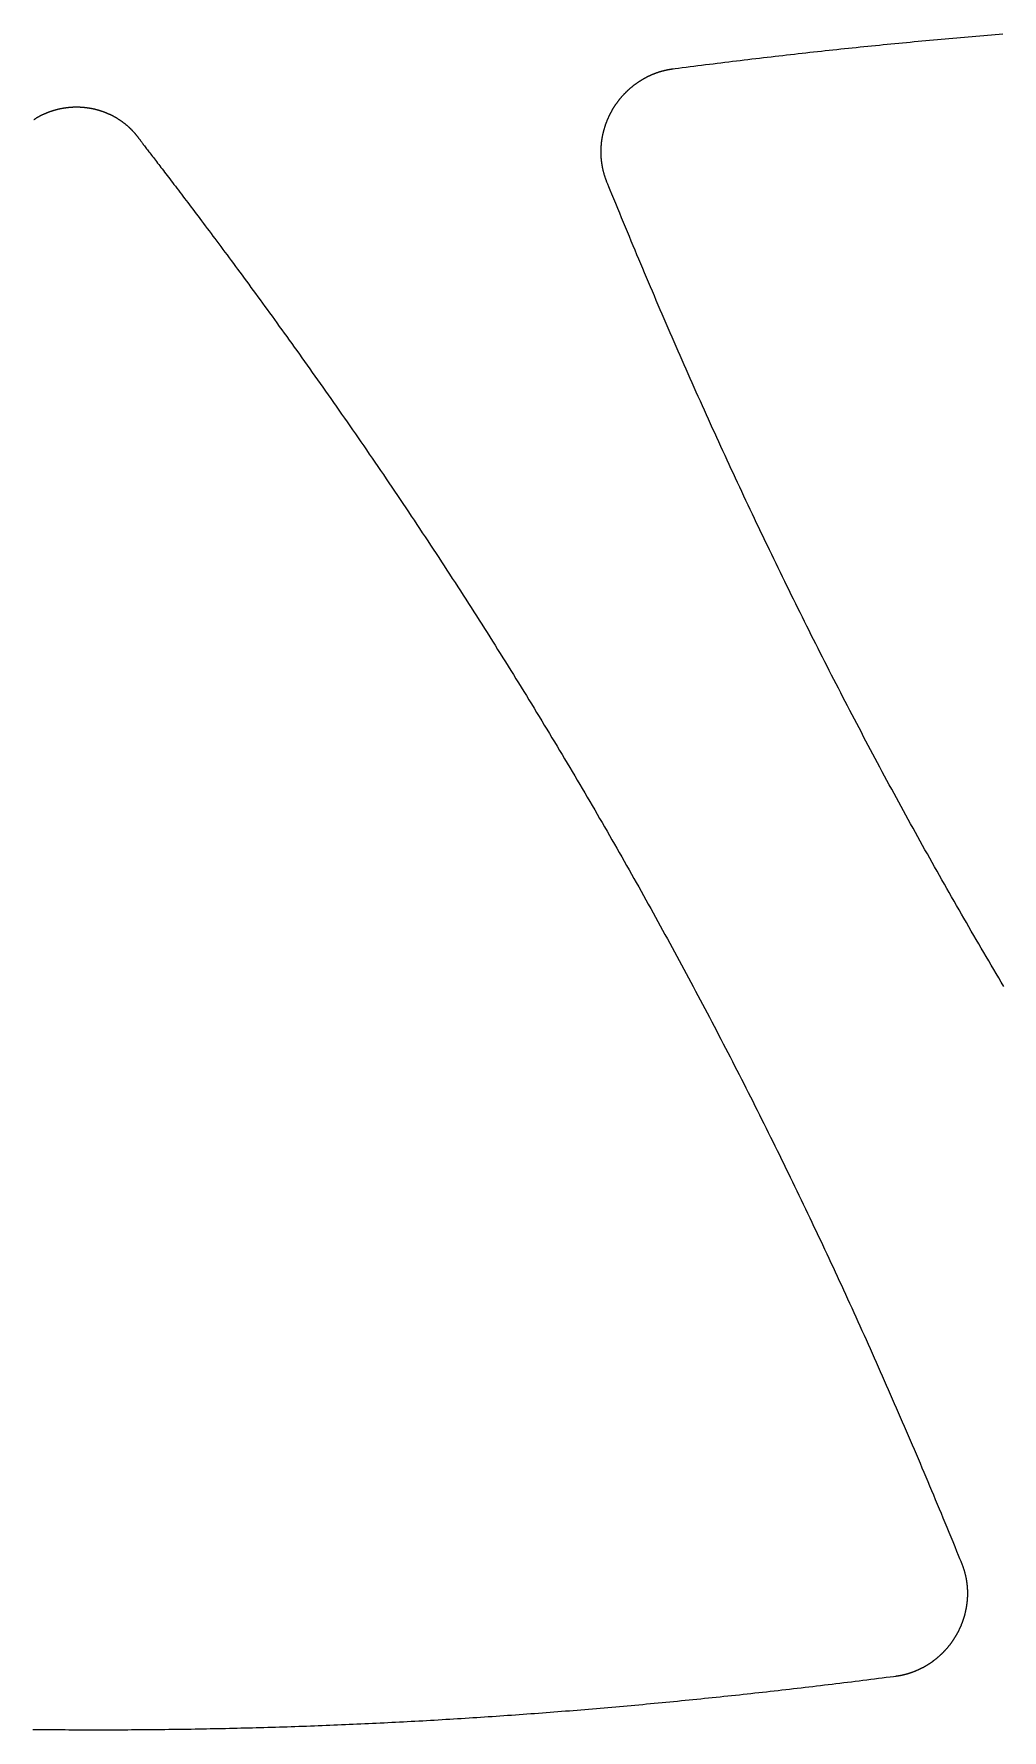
# Model space of a CAD drawing. Extents: x -3 to 136, y 0 to 121.
# Drawn here: x 66.17 to 77.57, y 36.2 to 56.16 of the extents above; entities that cross this region are included whole.
import ezdxf

# ---------------------------------------------------------------- set-up
doc = ezdxf.new("R2010")
doc.units = 0
doc.layers.get('0').update_dxf_attribs({"linetype": 'CONTINUOUS'})

msp = doc.modelspace()

# ---------------------------------------------------------------- linework, layer by layer
for points in [[(73.6936, 55.7466, 0), (73.7182, 55.7498, 0), (73.7574, 55.7549, 0), (73.8033, 55.7608, 0), (73.8487, 55.7667, 0), (73.894, 55.7725, 0), (73.9396, 55.7783, 0), (73.9852, 55.7841, 0), (74.0307, 55.7899, 0), (74.0762, 55.7956, 0), (74.1216, 55.8013, 0), (74.167, 55.8069, 0), (74.2124, 55.8126, 0), (74.2577, 55.8182, 0), (74.3031, 55.8238, 0), (74.3486, 55.8294, 0), (74.394, 55.8349, 0), (74.4395, 55.8405, 0), (74.485, 55.846, 0), (74.5305, 55.8515, 0), (74.576, 55.8569, 0), (74.6214, 55.8623, 0), (74.6669, 55.8677, 0), (74.7123, 55.8731, 0), (74.7578, 55.8785, 0), (74.8032, 55.8838, 0), (74.8487, 55.8891, 0), (74.8941, 55.8943, 0), (74.9396, 55.8996, 0), (74.985, 55.9048, 0), (75.0305, 55.91, 0), (75.0759, 55.9152, 0), (75.1214, 55.9203, 0), (75.1668, 55.9254, 0), (75.2123, 55.9305, 0), (75.2577, 55.9356, 0), (75.3032, 55.9406, 0), (75.3486, 55.9456, 0), (75.3941, 55.9506, 0), (75.4396, 55.9555, 0), (75.485, 55.9605, 0), (75.5305, 55.9654, 0), (75.576, 55.9702, 0), (75.6215, 55.9751, 0), (75.6669, 55.9799, 0), (75.7124, 55.9847, 0), (75.7579, 55.9895, 0), (75.8035, 55.9942, 0), (75.849, 55.9989, 0), (75.8945, 56.0036, 0), (75.94, 56.0083, 0), (75.9856, 56.0129, 0), (76.0311, 56.0175, 0), (76.0767, 56.0221, 0), (76.1222, 56.0266, 0), (76.1677, 56.0312, 0), (76.2132, 56.0357, 0), (76.2587, 56.0401, 0), (76.3042, 56.0446, 0), (76.3497, 56.049, 0), (76.3952, 56.0533, 0), (76.4407, 56.0577, 0), (76.4862, 56.062, 0), (76.5316, 56.0663, 0), (76.5771, 56.0706, 0), (76.6226, 56.0748, 0), (76.668, 56.079, 0), (76.7135, 56.0832, 0), (76.759, 56.0874, 0), (76.8044, 56.0915, 0), (76.8499, 56.0956, 0), (76.8953, 56.0997, 0), (76.9407, 56.1037, 0), (76.9862, 56.1077, 0), (77.0316, 56.1117, 0), (77.077, 56.1156, 0), (77.1225, 56.1196, 0), (77.1679, 56.1235, 0), (77.2133, 56.1273, 0), (77.2587, 56.1312, 0), (77.3041, 56.135, 0), (77.3495, 56.1388, 0), (77.395, 56.1425, 0), (77.4404, 56.1462, 0), (77.4858, 56.1499, 0), (77.5312, 56.1536, 0), (77.5766, 56.1572, 0)], [(72.9163, 54.4137, 0), (72.9145, 54.418, 0), (72.9128, 54.4223, 0), (72.9111, 54.4266, 0), (72.9094, 54.4309, 0), (72.9077, 54.4352, 0), (72.9061, 54.4396, 0), (72.9045, 54.4439, 0), (72.9029, 54.4483, 0), (72.9013, 54.4526, 0), (72.8998, 54.457, 0), (72.8982, 54.4614, 0), (72.8967, 54.4658, 0), (72.8952, 54.4701, 0), (72.8938, 54.4745, 0), (72.8924, 54.4789, 0), (72.8909, 54.4833, 0), (72.8895, 54.4878, 0), (72.8882, 54.4922, 0), (72.8868, 54.4966, 0), (72.8855, 54.501, 0), (72.8842, 54.5055, 0), (72.8829, 54.5099, 0), (72.8817, 54.5144, 0), (72.8804, 54.5188, 0), (72.8792, 54.5233, 0), (72.878, 54.5278, 0), (72.8769, 54.5323, 0), (72.8757, 54.5367, 0), (72.8746, 54.5412, 0), (72.8735, 54.5457, 0), (72.8724, 54.5502, 0), (72.8714, 54.5547, 0), (72.8703, 54.5592, 0), (72.8693, 54.5638, 0), (72.8683, 54.5683, 0), (72.8674, 54.5728, 0), (72.8664, 54.5773, 0), (72.8655, 54.5819, 0), (72.8646, 54.5864, 0), (72.8637, 54.591, 0), (72.8629, 54.5955, 0), (72.862, 54.6001, 0), (72.8612, 54.6046, 0), (72.8604, 54.6092, 0), (72.8597, 54.6137, 0), (72.8589, 54.6183, 0), (72.8582, 54.6229, 0), (72.8575, 54.6275, 0), (72.8568, 54.6321, 0), (72.8562, 54.6366, 0), (72.8556, 54.6412, 0), (72.855, 54.6458, 0), (72.8544, 54.6504, 0), (72.8538, 54.655, 0), (72.8533, 54.6596, 0), (72.8527, 54.6642, 0), (72.8523, 54.6688, 0), (72.8518, 54.6734, 0), (72.8513, 54.6781, 0), (72.8509, 54.6827, 0), (72.8505, 54.6873, 0), (72.8501, 54.6919, 0), (72.8498, 54.6965, 0), (72.8494, 54.7012, 0), (72.8491, 54.7058, 0), (72.8488, 54.7104, 0), (72.8485, 54.7151, 0), (72.8483, 54.7197, 0), (72.8481, 54.7243, 0), (72.8479, 54.729, 0), (72.8477, 54.7336, 0), (72.8475, 54.7383, 0), (72.8474, 54.7429, 0), (72.8473, 54.7475, 0), (72.8472, 54.7522, 0), (72.8471, 54.7568, 0), (72.8471, 54.7614, 0), (72.847, 54.7661, 0), (72.847, 54.7707, 0), (72.847, 54.7754, 0), (72.8471, 54.78, 0), (72.8472, 54.7846, 0), (72.8472, 54.7893, 0), (72.8473, 54.7939, 0), (72.8475, 54.7985, 0), (72.8476, 54.8032, 0), (72.8478, 54.8078, 0), (72.848, 54.8124, 0), (72.8482, 54.8171, 0), (72.8485, 54.8217, 0), (72.8487, 54.8263, 0), (72.849, 54.8309, 0), (72.8493, 54.8355, 0), (72.8497, 54.8402, 0), (72.85, 54.8448, 0), (72.8504, 54.8494, 0), (72.8508, 54.854, 0), (72.8512, 54.8586, 0), (72.8516, 54.8632, 0), (72.8521, 54.8679, 0), (72.8526, 54.8725, 0), (72.8531, 54.8771, 0), (72.8536, 54.8817, 0), (72.8541, 54.8863, 0), (72.8547, 54.8909, 0), (72.8553, 54.8955, 0), (72.8559, 54.9001, 0), (72.8566, 54.9046, 0), (72.8572, 54.9092, 0), (72.8579, 54.9138, 0), (72.8586, 54.9184, 0), (72.8593, 54.923, 0), (72.8601, 54.9275, 0), (72.8608, 54.9321, 0), (72.8616, 54.9367, 0), (72.8624, 54.9412, 0), (72.8632, 54.9458, 0), (72.8641, 54.9504, 0), (72.865, 54.9549, 0), (72.8659, 54.9595, 0), (72.8668, 54.964, 0), (72.8677, 54.9685, 0), (72.8687, 54.9731, 0), (72.8697, 54.9776, 0), (72.8707, 54.9821, 0), (72.8717, 54.9867, 0), (72.8727, 54.9912, 0), (72.8738, 54.9957, 0), (72.8749, 55.0002, 0), (72.876, 55.0047, 0), (72.8771, 55.0092, 0), (72.8783, 55.0137, 0), (72.8794, 55.0182, 0), (72.8806, 55.0227, 0), (72.8818, 55.0272, 0), (72.8831, 55.0317, 0), (72.8843, 55.0361, 0), (72.8856, 55.0406, 0), (72.8869, 55.0451, 0), (72.8882, 55.0495, 0), (72.8895, 55.054, 0), (72.8909, 55.0584, 0), (72.8923, 55.0628, 0), (72.8937, 55.0673, 0), (72.8951, 55.0717, 0), (72.8965, 55.0761, 0), (72.898, 55.0805, 0), (72.8995, 55.0849, 0), (72.901, 55.0893, 0), (72.9025, 55.0937, 0), (72.9041, 55.098, 0), (72.9056, 55.1024, 0), (72.9072, 55.1068, 0), (72.9088, 55.1111, 0), (72.9104, 55.1155, 0), (72.9121, 55.1198, 0), (72.9137, 55.1241, 0), (72.9154, 55.1284, 0), (72.9171, 55.1327, 0), (72.9188, 55.137, 0), (72.9206, 55.1413, 0), (72.9223, 55.1456, 0), (72.9241, 55.1499, 0), (72.9259, 55.1542, 0), (72.9277, 55.1584, 0), (72.9296, 55.1627, 0), (72.9314, 55.1669, 0), (72.9333, 55.1711, 0), (72.9352, 55.1754, 0), (72.9371, 55.1796, 0), (72.9391, 55.1838, 0), (72.941, 55.188, 0), (72.943, 55.1922, 0), (72.945, 55.1964, 0), (72.947, 55.2005, 0), (72.9491, 55.2047, 0), (72.9511, 55.2088, 0), (72.9532, 55.213, 0), (72.9553, 55.2171, 0), (72.9574, 55.2212, 0), (72.9595, 55.2253, 0), (72.9617, 55.2294, 0), (72.9638, 55.2335, 0), (72.966, 55.2376, 0), (72.9682, 55.2417, 0), (72.9705, 55.2457, 0), (72.9727, 55.2498, 0), (72.975, 55.2538, 0), (72.9772, 55.2579, 0), (72.9795, 55.2619, 0), (72.9819, 55.2659, 0), (72.9842, 55.2699, 0), (72.9865, 55.2739, 0), (72.9889, 55.2779, 0), (72.9913, 55.2818, 0), (72.9937, 55.2858, 0), (72.9961, 55.2897, 0), (72.9986, 55.2937, 0), (73.0011, 55.2976, 0), (73.0035, 55.3015, 0), (73.006, 55.3054, 0), (73.0086, 55.3093, 0), (73.0111, 55.3132, 0), (73.0137, 55.317, 0), (73.0162, 55.3209, 0), (73.0188, 55.3247, 0), (73.0214, 55.3286, 0), (73.0241, 55.3324, 0), (73.0267, 55.3362, 0), (73.0294, 55.34, 0), (73.0321, 55.3438, 0), (73.0348, 55.3475, 0), (73.0375, 55.3513, 0), (73.0402, 55.355, 0), (73.043, 55.3588, 0), (73.0457, 55.3625, 0), (73.0485, 55.3662, 0), (73.0513, 55.3699, 0), (73.0542, 55.3736, 0), (73.057, 55.3773, 0), (73.0599, 55.3809, 0), (73.0627, 55.3846, 0), (73.0656, 55.3882, 0), (73.0685, 55.3918, 0), (73.0715, 55.3954, 0), (73.0744, 55.399, 0), (73.0774, 55.4026, 0), (73.0803, 55.4062, 0), (73.0833, 55.4097, 0), (73.0863, 55.4133, 0), (73.0894, 55.4168, 0), (73.0924, 55.4203, 0), (73.0955, 55.4238, 0), (73.0985, 55.4273, 0), (73.1016, 55.4307, 0), (73.1047, 55.4342, 0), (73.1078, 55.4376, 0), (73.111, 55.441, 0), (73.1141, 55.4444, 0), (73.1173, 55.4478, 0), (73.1205, 55.4512, 0), (73.1237, 55.4545, 0), (73.1269, 55.4579, 0), (73.1301, 55.4612, 0), (73.1333, 55.4645, 0), (73.1366, 55.4678, 0), (73.1399, 55.4711, 0), (73.1431, 55.4744, 0), (73.1464, 55.4776, 0), (73.1498, 55.4809, 0), (73.1531, 55.4841, 0), (73.1564, 55.4873, 0), (73.1598, 55.4905, 0), (73.1632, 55.4936, 0), (73.1665, 55.4968, 0), (73.17, 55.4999, 0), (73.1734, 55.5031, 0), (73.1768, 55.5062, 0), (73.1802, 55.5093, 0), (73.1837, 55.5123, 0), (73.1872, 55.5154, 0), (73.1907, 55.5184, 0), (73.1942, 55.5215, 0), (73.1977, 55.5245, 0), (73.2012, 55.5275, 0), (73.2048, 55.5304, 0), (73.2083, 55.5334, 0), (73.2119, 55.5363, 0), (73.2155, 55.5393, 0), (73.2191, 55.5422, 0), (73.2227, 55.5451, 0), (73.2263, 55.5479, 0), (73.23, 55.5508, 0), (73.2336, 55.5536, 0), (73.2373, 55.5565, 0), (73.241, 55.5593, 0), (73.2447, 55.5621, 0), (73.2484, 55.5648, 0), (73.2521, 55.5676, 0), (73.2558, 55.5703, 0), (73.2596, 55.573, 0), (73.2633, 55.5757, 0), (73.2671, 55.5784, 0), (73.2709, 55.5811, 0), (73.2747, 55.5838, 0), (73.2785, 55.5864, 0), (73.2823, 55.589, 0), (73.2862, 55.5916, 0), (73.29, 55.5942, 0), (73.2939, 55.5967, 0), (73.2977, 55.5993, 0), (73.3016, 55.6018, 0), (73.3055, 55.6043, 0), (73.3094, 55.6068, 0), (73.3134, 55.6093, 0), (73.3173, 55.6117, 0), (73.3212, 55.6142, 0), (73.3252, 55.6166, 0), (73.3292, 55.619, 0), (73.3332, 55.6213, 0), (73.3372, 55.6237, 0), (73.3412, 55.626, 0), (73.3452, 55.6284, 0), (73.3492, 55.6307, 0), (73.3533, 55.6329, 0), (73.3573, 55.6352, 0), (73.3614, 55.6375, 0), (73.3654, 55.6397, 0), (73.3695, 55.6419, 0), (73.3736, 55.6441, 0), (73.3777, 55.6462, 0), (73.3818, 55.6484, 0), (73.386, 55.6505, 0), (73.3901, 55.6526, 0), (73.3942, 55.6547, 0), (73.3984, 55.6568, 0), (73.4025, 55.6588, 0), (73.4067, 55.6608, 0), (73.4109, 55.6628, 0), (73.4151, 55.6648, 0), (73.4193, 55.6668, 0), (73.4235, 55.6687, 0), (73.4277, 55.6706, 0), (73.4319, 55.6725, 0), (73.4361, 55.6744, 0), (73.4404, 55.6763, 0), (73.4446, 55.6781, 0), (73.4489, 55.6799, 0), (73.4532, 55.6817, 0), (73.4574, 55.6835, 0), (73.4617, 55.6853, 0), (73.466, 55.687, 0), (73.4703, 55.6887, 0), (73.4746, 55.6904, 0), (73.4789, 55.6921, 0), (73.4832, 55.6937, 0), (73.4876, 55.6954, 0), (73.4919, 55.697, 0), (73.4962, 55.6986, 0), (73.5006, 55.7001, 0), (73.505, 55.7017, 0), (73.5093, 55.7032, 0), (73.5137, 55.7047, 0), (73.5181, 55.7062, 0), (73.5225, 55.7076, 0), (73.5269, 55.7091, 0), (73.5313, 55.7105, 0), (73.5357, 55.7119, 0), (73.5401, 55.7132, 0), (73.5445, 55.7146, 0), (73.5489, 55.7159, 0), (73.5534, 55.7172, 0), (73.5578, 55.7185, 0), (73.5623, 55.7198, 0), (73.5667, 55.721, 0), (73.5712, 55.7222, 0), (73.5756, 55.7234, 0), (73.5801, 55.7246, 0), (73.5846, 55.7258, 0), (73.5891, 55.7269, 0), (73.5936, 55.728, 0), (73.5981, 55.7291, 0), (73.6026, 55.7301, 0), (73.6071, 55.7312, 0), (73.6116, 55.7322, 0), (73.6161, 55.7332, 0), (73.6206, 55.7342, 0), (73.6251, 55.7351, 0), (73.6297, 55.736, 0), (73.6342, 55.737, 0), (73.6388, 55.7378, 0), (73.6433, 55.7387, 0), (73.6479, 55.7395, 0), (73.6524, 55.7403, 0), (73.657, 55.7411, 0), (73.6615, 55.7419, 0), (73.6661, 55.7427, 0), (73.6707, 55.7434, 0), (73.6753, 55.7441, 0), (73.6799, 55.7448, 0), (73.6844, 55.7454, 0), (73.689, 55.746, 0), (73.6936, 55.7466, 0)], [(66.1715, 55.1484, 0), (66.1753, 55.1509, 0), (66.179, 55.1533, 0), (66.1828, 55.1557, 0), (66.1865, 55.1581, 0), (66.1903, 55.1604, 0), (66.1941, 55.1628, 0), (66.1979, 55.1651, 0), (66.2017, 55.1674, 0), (66.2056, 55.1697, 0), (66.2094, 55.172, 0), (66.2132, 55.1742, 0), (66.2171, 55.1764, 0), (66.221, 55.1787, 0), (66.2248, 55.1808, 0), (66.2287, 55.183, 0), (66.2326, 55.1852, 0), (66.2365, 55.1873, 0), (66.2405, 55.1894, 0), (66.2444, 55.1915, 0), (66.2483, 55.1936, 0), (66.2523, 55.1956, 0), (66.2562, 55.1977, 0), (66.2602, 55.1997, 0), (66.2642, 55.2017, 0), (66.2682, 55.2037, 0), (66.2722, 55.2056, 0), (66.2762, 55.2076, 0), (66.2802, 55.2095, 0), (66.2842, 55.2114, 0), (66.2882, 55.2133, 0), (66.2923, 55.2151, 0), (66.2963, 55.217, 0), (66.3004, 55.2188, 0), (66.3045, 55.2206, 0), (66.3085, 55.2223, 0), (66.3126, 55.2241, 0), (66.3167, 55.2258, 0), (66.3208, 55.2276, 0), (66.3249, 55.2293, 0), (66.3291, 55.2309, 0), (66.3332, 55.2326, 0), (66.3373, 55.2342, 0), (66.3415, 55.2359, 0), (66.3456, 55.2375, 0), (66.3498, 55.239, 0), (66.354, 55.2406, 0), (66.3581, 55.2421, 0), (66.3623, 55.2436, 0), (66.3665, 55.2451, 0), (66.3707, 55.2466, 0), (66.3749, 55.2481, 0), (66.3791, 55.2495, 0), (66.3833, 55.2509, 0), (66.3876, 55.2523, 0), (66.3918, 55.2537, 0), (66.3961, 55.255, 0), (66.4003, 55.2564, 0), (66.4046, 55.2577, 0), (66.4088, 55.259, 0), (66.4131, 55.2603, 0), (66.4174, 55.2615, 0), (66.4216, 55.2627, 0), (66.4259, 55.2639, 0), (66.4302, 55.2651, 0), (66.4345, 55.2663, 0), (66.4388, 55.2674, 0), (66.4432, 55.2686, 0), (66.4475, 55.2697, 0), (66.4518, 55.2708, 0), (66.4561, 55.2718, 0), (66.4605, 55.2729, 0), (66.4648, 55.2739, 0), (66.4692, 55.2749, 0), (66.4735, 55.2759, 0), (66.4779, 55.2768, 0), (66.4822, 55.2778, 0), (66.4866, 55.2787, 0), (66.491, 55.2796, 0), (66.4954, 55.2805, 0), (66.4997, 55.2813, 0), (66.5041, 55.2822, 0), (66.5085, 55.283, 0), (66.5129, 55.2838, 0), (66.5173, 55.2845, 0), (66.5217, 55.2853, 0), (66.5261, 55.286, 0), (66.5305, 55.2867, 0), (66.5349, 55.2874, 0), (66.5393, 55.2881, 0), (66.5437, 55.2887, 0), (66.5481, 55.2893, 0), (66.5525, 55.2899, 0), (66.557, 55.2905, 0), (66.5614, 55.291, 0), (66.5658, 55.2916, 0), (66.5702, 55.2921, 0), (66.5746, 55.2926, 0), (66.5791, 55.293, 0), (66.5835, 55.2935, 0), (66.5879, 55.2939, 0), (66.5924, 55.2943, 0), (66.5968, 55.2947, 0), (66.6012, 55.2951, 0), (66.6057, 55.2954, 0), (66.6101, 55.2957, 0), (66.6145, 55.296, 0), (66.619, 55.2963, 0), (66.6234, 55.2966, 0), (66.6279, 55.2968, 0), (66.6323, 55.297, 0), (66.6368, 55.2972, 0), (66.6412, 55.2974, 0), (66.6457, 55.2975, 0), (66.6501, 55.2977, 0), (66.6545, 55.2978, 0), (66.659, 55.2979, 0), (66.6634, 55.2979, 0), (66.6679, 55.298, 0), (66.6723, 55.298, 0), (66.6768, 55.298, 0), (66.6812, 55.298, 0), (66.6857, 55.2979, 0), (66.6901, 55.2978, 0), (66.6946, 55.2978, 0), (66.699, 55.2977, 0), (66.7035, 55.2975, 0), (66.7079, 55.2974, 0), (66.7124, 55.2972, 0), (66.7168, 55.297, 0), (66.7213, 55.2968, 0), (66.7257, 55.2966, 0), (66.7302, 55.2963, 0), (66.7346, 55.296, 0), (66.739, 55.2957, 0), (66.7435, 55.2954, 0), (66.7479, 55.2951, 0), (66.7524, 55.2947, 0), (66.7568, 55.2943, 0), (66.7612, 55.2939, 0), (66.7657, 55.2935, 0), (66.7701, 55.293, 0), (66.7745, 55.2926, 0), (66.779, 55.2921, 0), (66.7834, 55.2916, 0), (66.7878, 55.291, 0), (66.7922, 55.2905, 0), (66.7967, 55.2899, 0), (66.8011, 55.2893, 0), (66.8055, 55.2887, 0), (66.8099, 55.288, 0), (66.8143, 55.2874, 0), (66.8187, 55.2867, 0), (66.8231, 55.286, 0), (66.8275, 55.2852, 0), (66.8319, 55.2845, 0), (66.8363, 55.2837, 0), (66.8407, 55.2829, 0), (66.8451, 55.2821, 0), (66.8495, 55.2813, 0), (66.8539, 55.2804, 0), (66.8583, 55.2795, 0), (66.8626, 55.2786, 0), (66.867, 55.2777, 0), (66.8713, 55.2768, 0), (66.8757, 55.2758, 0), (66.8801, 55.2748, 0), (66.8844, 55.2738, 0), (66.8887, 55.2728, 0), (66.8931, 55.2718, 0), (66.8974, 55.2707, 0), (66.9017, 55.2696, 0), (66.906, 55.2685, 0), (66.9103, 55.2674, 0), (66.9146, 55.2662, 0), (66.9189, 55.2651, 0), (66.9232, 55.2639, 0), (66.9275, 55.2627, 0), (66.9318, 55.2615, 0), (66.9361, 55.2602, 0), (66.9403, 55.2589, 0), (66.9446, 55.2576, 0), (66.9488, 55.2563, 0), (66.9531, 55.255, 0), (66.9573, 55.2536, 0), (66.9616, 55.2523, 0), (66.9658, 55.2509, 0), (66.97, 55.2495, 0), (66.9742, 55.248, 0), (66.9784, 55.2466, 0), (66.9826, 55.2451, 0), (66.9868, 55.2436, 0), (66.991, 55.2421, 0), (66.9952, 55.2405, 0), (66.9993, 55.239, 0), (67.0035, 55.2374, 0), (67.0076, 55.2358, 0), (67.0118, 55.2342, 0), (67.0159, 55.2326, 0), (67.02, 55.2309, 0), (67.0241, 55.2292, 0), (67.0283, 55.2275, 0), (67.0324, 55.2258, 0), (67.0365, 55.2241, 0), (67.0405, 55.2223, 0), (67.0446, 55.2205, 0), (67.0487, 55.2187, 0), (67.0527, 55.2169, 0), (67.0568, 55.2151, 0), (67.0608, 55.2132, 0), (67.0649, 55.2113, 0), (67.0689, 55.2094, 0), (67.0729, 55.2075, 0), (67.0769, 55.2056, 0), (67.0809, 55.2036, 0), (67.0849, 55.2016, 0), (67.0889, 55.1997, 0), (67.0928, 55.1976, 0), (67.0968, 55.1956, 0), (67.1007, 55.1935, 0), (67.1047, 55.1915, 0), (67.1086, 55.1894, 0), (67.1125, 55.1873, 0), (67.1164, 55.1851, 0), (67.1203, 55.183, 0), (67.1242, 55.1808, 0), (67.1281, 55.1786, 0), (67.132, 55.1764, 0), (67.1358, 55.1742, 0), (67.1397, 55.1719, 0), (67.1435, 55.1696, 0), (67.1473, 55.1674, 0), (67.1512, 55.165, 0), (67.155, 55.1627, 0), (67.1588, 55.1604, 0), (67.1625, 55.158, 0), (67.1663, 55.1556, 0), (67.1701, 55.1532, 0), (67.1738, 55.1508, 0), (67.1775, 55.1483, 0), (67.1813, 55.1459, 0), (67.185, 55.1434, 0), (67.1887, 55.1409, 0), (67.1923, 55.1384, 0), (67.196, 55.1359, 0), (67.1997, 55.1333, 0), (67.2033, 55.1308, 0), (67.2069, 55.1282, 0), (67.2106, 55.1256, 0), (67.2142, 55.123, 0), (67.2177, 55.1203, 0), (67.2213, 55.1177, 0), (67.2249, 55.115, 0), (67.2284, 55.1123, 0), (67.232, 55.1096, 0), (67.2355, 55.1069, 0), (67.239, 55.1041, 0), (67.2425, 55.1014, 0), (67.2459, 55.0986, 0), (67.2494, 55.0958, 0), (67.2528, 55.093, 0), (67.2563, 55.0902, 0), (67.2597, 55.0873, 0), (67.2631, 55.0845, 0), (67.2665, 55.0816, 0), (67.2699, 55.0787, 0), (67.2732, 55.0758, 0), (67.2766, 55.0728, 0), (67.2799, 55.0699, 0), (67.2832, 55.0669, 0), (67.2865, 55.064, 0), (67.2898, 55.061, 0), (67.293, 55.058, 0), (67.2963, 55.0549, 0), (67.2995, 55.0519, 0), (67.3028, 55.0488, 0), (67.306, 55.0457, 0), (67.3091, 55.0427, 0), (67.3123, 55.0395, 0), (67.3155, 55.0364, 0), (67.3186, 55.0333, 0), (67.3217, 55.0301, 0), (67.3249, 55.027, 0), (67.328, 55.0238, 0), (67.331, 55.0206, 0), (67.3341, 55.0173, 0), (67.3371, 55.0141, 0), (67.3402, 55.0108, 0), (67.3432, 55.0076, 0), (67.3462, 55.0043, 0), (67.3491, 55.001, 0), (67.3521, 54.9977, 0), (67.355, 54.9944, 0), (67.358, 54.991, 0), (67.3609, 54.9876, 0), (67.3638, 54.9843, 0), (67.3667, 54.9809, 0), (67.3695, 54.9775, 0), (67.3724, 54.9741, 0), (67.3752, 54.9706, 0), (67.378, 54.9672, 0), (67.3808, 54.9637, 0), (67.3835, 54.9602, 0), (67.3863, 54.9567, 0), (67.389, 54.9532, 0), (67.3918, 54.9497, 0), (67.3945, 54.9461, 0), (67.3971, 54.9426, 0), (67.3998, 54.939, 0), (67.4024, 54.9354, 0), (67.4051, 54.9318, 0), (67.4077, 54.9282, 0)], [(67.4077, 54.9282, 0), (67.4106, 54.9242, 0), (67.4139, 54.9197, 0), (67.4176, 54.9147, 0), (67.4217, 54.9092, 0), (67.4261, 54.9032, 0), (67.431, 54.8967, 0), (67.4362, 54.8898, 0), (67.4418, 54.8824, 0), (67.4478, 54.8745, 0), (67.4541, 54.8662, 0), (67.4608, 54.8573, 0), (67.4679, 54.8481, 0), (67.4754, 54.8383, 0), (67.4832, 54.8281, 0), (67.4913, 54.8174, 0), (67.4998, 54.8063, 0), (67.5087, 54.7947, 0), (67.5179, 54.7827, 0), (67.5275, 54.7702, 0), (67.5374, 54.7572, 0), (67.5477, 54.7438, 0), (67.5583, 54.73, 0), (67.5693, 54.7157, 0), (67.5805, 54.701, 0), (67.5922, 54.6859, 0), (67.6041, 54.6703, 0), (67.6164, 54.6543, 0), (67.629, 54.6379, 0), (67.6419, 54.621, 0), (67.6552, 54.6037, 0), (67.6687, 54.586, 0), (67.6826, 54.5678, 0), (67.6968, 54.5493, 0), (67.7114, 54.5303, 0), (67.7262, 54.5109, 0), (67.7413, 54.4911, 0), (67.7568, 54.4709, 0), (67.7725, 54.4503, 0), (67.7885, 54.4292, 0), (67.8049, 54.4078, 0), (67.8215, 54.386, 0), (67.8385, 54.3638, 0), (67.8557, 54.3411, 0), (67.8732, 54.3181, 0), (67.891, 54.2947, 0), (67.909, 54.2709, 0), (67.9274, 54.2467, 0), (67.946, 54.2222, 0), (67.9649, 54.1972, 0), (67.9841, 54.1719, 0), (68.0036, 54.1462, 0), (68.0233, 54.1201, 0), (68.0433, 54.0937, 0), (68.0635, 54.0668, 0), (68.084, 54.0396, 0), (68.1048, 54.0121, 0), (68.1258, 53.9842, 0), (68.1471, 53.9559, 0), (68.1686, 53.9272, 0), (68.1904, 53.8982, 0), (68.2124, 53.8689, 0), (68.2347, 53.8392, 0), (68.2572, 53.8091, 0), (68.2799, 53.7787, 0), (68.3029, 53.7479, 0), (68.3261, 53.7168, 0), (68.3496, 53.6854, 0), (68.3733, 53.6536, 0), (68.3972, 53.6215, 0), (68.4213, 53.5891, 0), (68.4456, 53.5563, 0), (68.4702, 53.5232, 0), (68.495, 53.4897, 0), (68.52, 53.456, 0), (68.5452, 53.4219, 0), (68.5706, 53.3875, 0), (68.5962, 53.3528, 0), (68.6221, 53.3177, 0), (68.6481, 53.2824, 0), (68.6743, 53.2467, 0), (68.7008, 53.2107, 0), (68.7274, 53.1744, 0), (68.7542, 53.1379, 0), (68.7812, 53.101, 0), (68.8084, 53.0638, 0), (68.8358, 53.0263, 0), (68.8633, 52.9885, 0), (68.8911, 52.9504, 0), (68.919, 52.9121, 0), (68.9471, 52.8734, 0), (68.9753, 52.8345, 0), (69.0038, 52.7952, 0), (69.0324, 52.7557, 0), (69.0611, 52.7159, 0), (69.0901, 52.6759, 0), (69.1191, 52.6355, 0), (69.1484, 52.5949, 0), (69.1778, 52.554, 0), (69.2073, 52.5129, 0), (69.237, 52.4715, 0), (69.2669, 52.4298, 0), (69.2969, 52.3879, 0), (69.327, 52.3457, 0), (69.3573, 52.3032, 0), (69.3877, 52.2605, 0), (69.4183, 52.2175, 0), (69.449, 52.1743, 0), (69.4798, 52.1308, 0), (69.5107, 52.0871, 0), (69.5418, 52.0432, 0), (69.573, 51.999, 0), (69.6043, 51.9546, 0), (69.6357, 51.9099, 0), (69.6673, 51.865, 0), (69.6989, 51.8199, 0), (69.7307, 51.7745, 0), (69.7626, 51.7289, 0), (69.7946, 51.6831, 0), (69.8267, 51.6371, 0), (69.8589, 51.5908, 0), (69.8912, 51.5443, 0), (69.9236, 51.4976, 0), (69.956, 51.4507, 0), (69.9886, 51.4036, 0), (70.0213, 51.3563, 0), (70.054, 51.3088, 0), (70.0868, 51.261, 0), (70.1198, 51.2131, 0), (70.1528, 51.1649, 0), (70.1858, 51.1166, 0), (70.219, 51.0681, 0), (70.2522, 51.0194, 0), (70.2853, 50.9707, 0), (70.3184, 50.9219, 0), (70.3515, 50.8732, 0), (70.3844, 50.8245, 0), (70.4174, 50.7757, 0), (70.4503, 50.727, 0), (70.4831, 50.6782, 0), (70.5159, 50.6294, 0), (70.5486, 50.5806, 0), (70.5812, 50.5318, 0), (70.6139, 50.483, 0), (70.6464, 50.4341, 0), (70.6789, 50.3853, 0), (70.7114, 50.3365, 0), (70.7438, 50.2876, 0), (70.7761, 50.2387, 0), (70.8084, 50.1898, 0), (70.8407, 50.1409, 0), (70.8729, 50.092, 0), (70.905, 50.0431, 0), (70.9371, 49.9942, 0), (70.9691, 49.9452, 0), (71.0011, 49.8962, 0), (71.0331, 49.8473, 0), (71.065, 49.7983, 0), (71.0968, 49.7493, 0), (71.1286, 49.7002, 0), (71.1603, 49.6512, 0), (71.192, 49.6021, 0), (71.2236, 49.5531, 0), (71.2552, 49.504, 0), (71.2867, 49.4549, 0), (71.3182, 49.4058, 0), (71.3496, 49.3567, 0), (71.381, 49.3075, 0), (71.4123, 49.2584, 0), (71.4436, 49.2092, 0), (71.4748, 49.16, 0), (71.506, 49.1108, 0), (71.5371, 49.0615, 0), (71.5682, 49.0123, 0), (71.5992, 48.963, 0), (71.6302, 48.9137, 0), (71.6611, 48.8644, 0), (71.692, 48.8151, 0), (71.7228, 48.7658, 0), (71.7536, 48.7164, 0), (71.7843, 48.667, 0), (71.815, 48.6176, 0), (71.8457, 48.5682, 0), (71.8762, 48.5188, 0), (71.9068, 48.4693, 0), (71.9373, 48.4199, 0), (71.9677, 48.3704, 0), (71.9981, 48.3208, 0), (72.0284, 48.2713, 0), (72.0587, 48.2218, 0), (72.089, 48.1722, 0), (72.1192, 48.1226, 0), (72.1494, 48.0729, 0), (72.1795, 48.0233, 0), (72.2095, 47.9736, 0), (72.2395, 47.9239, 0), (72.2695, 47.8742, 0), (72.2994, 47.8245, 0), (72.3293, 47.7747, 0), (72.3591, 47.725, 0), (72.3889, 47.6752, 0), (72.4186, 47.6253, 0), (72.4483, 47.5755, 0), (72.478, 47.5256, 0), (72.5076, 47.4757, 0), (72.5371, 47.4258, 0), (72.5666, 47.3758, 0), (72.5961, 47.3258, 0), (72.6255, 47.2758, 0), (72.6549, 47.2258, 0), (72.6842, 47.1758, 0), (72.7135, 47.1257, 0), (72.7427, 47.0756, 0), (72.7719, 47.0255, 0), (72.801, 46.9753, 0), (72.8301, 46.9251, 0), (72.8592, 46.8749, 0), (72.8882, 46.8247, 0), (72.9172, 46.7744, 0), (72.9461, 46.7241, 0), (72.9749, 46.6738, 0), (73.0038, 46.6235, 0), (73.0326, 46.5731, 0), (73.0613, 46.5227, 0), (73.09, 46.4722, 0), (73.1187, 46.4218, 0), (73.1473, 46.3713, 0), (73.1759, 46.3208, 0), (73.2044, 46.2702, 0), (73.2329, 46.2196, 0), (73.2613, 46.169, 0), (73.2897, 46.1184, 0), (73.3181, 46.0677, 0), (73.3464, 46.017, 0), (73.3746, 45.9663, 0), (73.4029, 45.9155, 0), (73.4311, 45.8647, 0), (73.4592, 45.8139, 0), (73.4873, 45.763, 0), (73.5154, 45.7121, 0), (73.5434, 45.6612, 0), (73.5714, 45.6103, 0), (73.5993, 45.5593, 0), (73.6272, 45.5083, 0), (73.655, 45.4572, 0), (73.6829, 45.4061, 0), (73.7106, 45.355, 0), (73.7384, 45.3038, 0), (73.766, 45.2526, 0), (73.7937, 45.2014, 0), (73.8213, 45.1502, 0), (73.8489, 45.0989, 0), (73.8764, 45.0475, 0), (73.9039, 44.9962, 0), (73.9313, 44.9448, 0), (73.9587, 44.8934, 0), (73.9861, 44.8419, 0), (74.0134, 44.7904, 0), (74.0407, 44.7388, 0), (74.0679, 44.6873, 0), (74.0952, 44.6357, 0), (74.1223, 44.584, 0), (74.1494, 44.5323, 0), (74.1765, 44.4806, 0), (74.2036, 44.4288, 0), (74.2306, 44.377, 0), (74.2576, 44.3252, 0), (74.2845, 44.2733, 0), (74.3114, 44.2214, 0), (74.3383, 44.1694, 0), (74.3651, 44.1175, 0), (74.3919, 44.0654, 0), (74.4186, 44.0134, 0), (74.4453, 43.9612, 0), (74.472, 43.9091, 0), (74.4986, 43.8569, 0), (74.5252, 43.8047, 0), (74.5517, 43.7524, 0), (74.5783, 43.7001, 0), (74.6047, 43.6477, 0), (74.6312, 43.5954, 0), (74.6576, 43.5429, 0), (74.684, 43.4904, 0), (74.7103, 43.4379, 0), (74.7366, 43.3854, 0), (74.7628, 43.3328, 0), (74.789, 43.2802, 0), (74.8152, 43.2275, 0), (74.8413, 43.1749, 0), (74.8674, 43.1223, 0), (74.8934, 43.0696, 0), (74.9193, 43.0169, 0), (74.9452, 42.9643, 0), (74.971, 42.9116, 0), (74.9968, 42.8589, 0), (75.0226, 42.8062, 0), (75.0482, 42.7535, 0), (75.0739, 42.7008, 0), (75.0995, 42.6481, 0), (75.125, 42.5953, 0), (75.1505, 42.5426, 0), (75.1759, 42.4898, 0), (75.2013, 42.437, 0), (75.2266, 42.3842, 0), (75.2519, 42.3314, 0), (75.2772, 42.2786, 0), (75.3023, 42.2258, 0), (75.3275, 42.1729, 0), (75.3526, 42.12, 0), (75.3776, 42.0671, 0), (75.4026, 42.0142, 0), (75.4276, 41.9613, 0), (75.4525, 41.9084, 0), (75.4774, 41.8554, 0), (75.5022, 41.8024, 0), (75.527, 41.7494, 0), (75.5517, 41.6964, 0), (75.5764, 41.6434, 0), (75.601, 41.5903, 0), (75.6256, 41.5372, 0), (75.6502, 41.4841, 0), (75.6747, 41.431, 0), (75.6991, 41.3779, 0), (75.7235, 41.3247, 0), (75.7479, 41.2715, 0), (75.7723, 41.2183, 0), (75.7966, 41.165, 0), (75.8208, 41.1118, 0), (75.845, 41.0585, 0), (75.8692, 41.0051, 0), (75.8933, 40.9518, 0), (75.9174, 40.8984, 0), (75.9415, 40.845, 0), (75.9655, 40.7916, 0), (75.9895, 40.7381, 0), (76.0134, 40.6847, 0), (76.0373, 40.6312, 0), (76.0612, 40.5776, 0), (76.085, 40.524, 0), (76.1088, 40.4704, 0), (76.1325, 40.4168, 0), (76.1562, 40.3631, 0), (76.1799, 40.3094, 0), (76.2036, 40.2557, 0), (76.2272, 40.2019, 0), (76.2507, 40.1482, 0), (76.2743, 40.0943, 0), (76.2978, 40.0405, 0), (76.3212, 39.9866, 0), (76.3446, 39.9326, 0), (76.368, 39.8787, 0), (76.3914, 39.8247, 0), (76.4147, 39.7706, 0), (76.438, 39.7165, 0), (76.4613, 39.6624, 0), (76.4845, 39.6083, 0), (76.5077, 39.5541, 0), (76.5309, 39.4999, 0), (76.554, 39.4456, 0), (76.5771, 39.3913, 0), (76.6001, 39.3371, 0), (76.6229, 39.2832, 0), (76.6456, 39.2295, 0), (76.6682, 39.176, 0), (76.6907, 39.1226, 0), (76.7132, 39.0692, 0), (76.7355, 39.0158, 0), (76.7579, 38.9624, 0), (76.7803, 38.9089, 0), (76.8026, 38.8552, 0), (76.8251, 38.8013, 0), (76.8476, 38.7471, 0), (76.8702, 38.6925, 0), (76.8929, 38.6376, 0), (76.9157, 38.5823, 0), (76.9387, 38.5265, 0), (76.9619, 38.4701, 0), (76.9853, 38.4131, 0), (77.0089, 38.3555, 0), (77.031, 38.3014, 0), (77.0502, 38.2546, 0), (77.0662, 38.2153, 0), (77.0791, 38.1837, 0), (77.0888, 38.1601, 0)], [(77.5864, 44.9484, 0), (77.5567, 44.9983, 0), (77.5271, 45.0482, 0), (77.4975, 45.0981, 0), (77.4679, 45.148, 0), (77.4384, 45.1979, 0), (77.4089, 45.2479, 0), (77.3795, 45.2979, 0), (77.3502, 45.3479, 0), (77.3208, 45.398, 0), (77.2916, 45.4481, 0), (77.2623, 45.4982, 0), (77.2331, 45.5483, 0), (77.204, 45.5985, 0), (77.1749, 45.6486, 0), (77.1458, 45.6989, 0), (77.1168, 45.7491, 0), (77.0879, 45.7994, 0), (77.059, 45.8496, 0), (77.0301, 45.9, 0), (77.0012, 45.9503, 0), (76.9725, 46.0007, 0), (76.9437, 46.0511, 0), (76.915, 46.1015, 0), (76.8864, 46.152, 0), (76.8577, 46.2025, 0), (76.8292, 46.253, 0), (76.8006, 46.3036, 0), (76.7722, 46.3541, 0), (76.7437, 46.4047, 0), (76.7153, 46.4554, 0), (76.687, 46.5061, 0), (76.6587, 46.5568, 0), (76.6304, 46.6075, 0), (76.6022, 46.6583, 0), (76.574, 46.7091, 0), (76.5458, 46.7599, 0), (76.5177, 46.8107, 0), (76.4897, 46.8616, 0), (76.4616, 46.9126, 0), (76.4337, 46.9635, 0), (76.4057, 47.0145, 0), (76.3778, 47.0655, 0), (76.35, 47.1166, 0), (76.3222, 47.1677, 0), (76.2944, 47.2188, 0), (76.2667, 47.2699, 0), (76.239, 47.3211, 0), (76.2113, 47.3723, 0), (76.1837, 47.4236, 0), (76.1562, 47.4749, 0), (76.1286, 47.5262, 0), (76.1012, 47.5776, 0), (76.0737, 47.629, 0), (76.0463, 47.6804, 0), (76.0189, 47.7319, 0), (75.9916, 47.7834, 0), (75.9643, 47.8349, 0), (75.9371, 47.8865, 0), (75.9099, 47.9381, 0), (75.8827, 47.9898, 0), (75.8556, 48.0415, 0), (75.8285, 48.0932, 0), (75.8014, 48.1449, 0), (75.7744, 48.1967, 0), (75.7475, 48.2486, 0), (75.7205, 48.3005, 0), (75.6936, 48.3524, 0), (75.6668, 48.4043, 0), (75.64, 48.4563, 0), (75.6132, 48.5083, 0), (75.5864, 48.5604, 0), (75.5597, 48.6125, 0), (75.5331, 48.6647, 0), (75.5064, 48.7169, 0), (75.4798, 48.7691, 0), (75.4533, 48.8214, 0), (75.4268, 48.8737, 0), (75.4003, 48.926, 0), (75.3738, 48.9784, 0), (75.3474, 49.0308, 0), (75.3211, 49.0833, 0), (75.2947, 49.1358, 0), (75.2684, 49.1884, 0), (75.2422, 49.241, 0), (75.216, 49.2936, 0), (75.1898, 49.3462, 0), (75.1637, 49.3989, 0), (75.1377, 49.4515, 0), (75.1117, 49.5042, 0), (75.0857, 49.5568, 0), (75.0598, 49.6095, 0), (75.034, 49.6622, 0), (75.0082, 49.7148, 0), (74.9825, 49.7675, 0), (74.9568, 49.8202, 0), (74.9312, 49.873, 0), (74.9056, 49.9257, 0), (74.88, 49.9784, 0), (74.8546, 50.0312, 0), (74.8291, 50.084, 0), (74.8037, 50.1367, 0), (74.7784, 50.1895, 0), (74.7531, 50.2423, 0), (74.7279, 50.2952, 0), (74.7027, 50.348, 0), (74.6775, 50.4009, 0), (74.6524, 50.4537, 0), (74.6274, 50.5066, 0), (74.6024, 50.5595, 0), (74.5774, 50.6125, 0), (74.5525, 50.6654, 0), (74.5277, 50.7184, 0), (74.5028, 50.7713, 0), (74.4781, 50.8243, 0), (74.4533, 50.8774, 0), (74.4287, 50.9304, 0), (74.404, 50.9835, 0), (74.3794, 51.0365, 0), (74.3549, 51.0896, 0), (74.3304, 51.1428, 0), (74.3059, 51.1959, 0), (74.2815, 51.2491, 0), (74.2571, 51.3023, 0), (74.2328, 51.3555, 0), (74.2085, 51.4087, 0), (74.1842, 51.462, 0), (74.16, 51.5153, 0), (74.1358, 51.5686, 0), (74.1117, 51.622, 0), (74.0876, 51.6753, 0), (74.0635, 51.7287, 0), (74.0395, 51.7822, 0), (74.0155, 51.8356, 0), (73.9916, 51.8891, 0), (73.9677, 51.9426, 0), (73.9438, 51.9962, 0), (73.92, 52.0497, 0), (73.8962, 52.1033, 0), (73.8725, 52.157, 0), (73.8488, 52.2106, 0), (73.8251, 52.2643, 0), (73.8015, 52.3181, 0), (73.7779, 52.3718, 0), (73.7543, 52.4256, 0), (73.7308, 52.4794, 0), (73.7073, 52.5333, 0), (73.6838, 52.5872, 0), (73.6604, 52.6411, 0), (73.637, 52.6951, 0), (73.6136, 52.7491, 0), (73.5903, 52.8031, 0), (73.567, 52.8572, 0), (73.5438, 52.9113, 0), (73.5205, 52.9655, 0), (73.4973, 53.0197, 0), (73.4742, 53.0739, 0), (73.451, 53.1282, 0), (73.4279, 53.1825, 0), (73.4049, 53.2367, 0), (73.3821, 53.2906, 0), (73.3594, 53.3442, 0), (73.3368, 53.3978, 0), (73.3143, 53.4512, 0), (73.2919, 53.5046, 0), (73.2695, 53.5579, 0), (73.2471, 53.6114, 0), (73.2248, 53.6649, 0), (73.2024, 53.7186, 0), (73.1799, 53.7725, 0), (73.1574, 53.8267, 0), (73.1349, 53.8812, 0), (73.1122, 53.9361, 0), (73.0893, 53.9915, 0), (73.0663, 54.0473, 0), (73.0431, 54.1037, 0), (73.0197, 54.1607, 0), (72.9961, 54.2183, 0), (72.974, 54.2724, 0), (72.9549, 54.3192, 0), (72.9388, 54.3585, 0), (72.9259, 54.3901, 0), (72.9163, 54.4137, 0)], [(77.0888, 38.1601, 0), (77.0905, 38.1558, 0), (77.0922, 38.1515, 0), (77.094, 38.1472, 0), (77.0956, 38.1428, 0), (77.0973, 38.1385, 0), (77.0989, 38.1342, 0), (77.1006, 38.1298, 0), (77.1021, 38.1255, 0), (77.1037, 38.1211, 0), (77.1053, 38.1168, 0), (77.1068, 38.1124, 0), (77.1083, 38.108, 0), (77.1098, 38.1036, 0), (77.1112, 38.0992, 0), (77.1127, 38.0948, 0), (77.1141, 38.0904, 0), (77.1155, 38.086, 0), (77.1168, 38.0816, 0), (77.1182, 38.0772, 0), (77.1195, 38.0727, 0), (77.1208, 38.0683, 0), (77.1221, 38.0638, 0), (77.1234, 38.0594, 0), (77.1246, 38.0549, 0), (77.1258, 38.0505, 0), (77.127, 38.046, 0), (77.1282, 38.0415, 0), (77.1293, 38.037, 0), (77.1304, 38.0325, 0), (77.1315, 38.028, 0), (77.1326, 38.0235, 0), (77.1337, 38.019, 0), (77.1347, 38.0145, 0), (77.1357, 38.01, 0), (77.1367, 38.0055, 0), (77.1377, 38.001, 0), (77.1386, 37.9964, 0), (77.1395, 37.9919, 0), (77.1404, 37.9874, 0), (77.1413, 37.9828, 0), (77.1422, 37.9783, 0), (77.143, 37.9737, 0), (77.1438, 37.9692, 0), (77.1446, 37.9646, 0), (77.1453, 37.96, 0), (77.1461, 37.9555, 0), (77.1468, 37.9509, 0), (77.1475, 37.9463, 0), (77.1482, 37.9417, 0), (77.1488, 37.9371, 0), (77.1495, 37.9325, 0), (77.1501, 37.9279, 0), (77.1507, 37.9234, 0), (77.1512, 37.9188, 0), (77.1518, 37.9141, 0), (77.1523, 37.9095, 0), (77.1528, 37.9049, 0), (77.1532, 37.9003, 0), (77.1537, 37.8957, 0), (77.1541, 37.8911, 0), (77.1545, 37.8865, 0), (77.1549, 37.8818, 0), (77.1553, 37.8772, 0), (77.1556, 37.8726, 0), (77.1559, 37.868, 0), (77.1562, 37.8633, 0), (77.1565, 37.8587, 0), (77.1567, 37.8541, 0), (77.157, 37.8494, 0), (77.1572, 37.8448, 0), (77.1574, 37.8401, 0), (77.1575, 37.8355, 0), (77.1576, 37.8309, 0), (77.1578, 37.8262, 0), (77.1579, 37.8216, 0), (77.1579, 37.817, 0), (77.158, 37.8123, 0), (77.158, 37.8077, 0), (77.158, 37.803, 0), (77.158, 37.7984, 0), (77.1579, 37.7938, 0), (77.1579, 37.7891, 0), (77.1578, 37.7845, 0), (77.1577, 37.7799, 0), (77.1575, 37.7752, 0), (77.1574, 37.7706, 0), (77.1572, 37.766, 0), (77.157, 37.7613, 0), (77.1568, 37.7567, 0), (77.1566, 37.7521, 0), (77.1563, 37.7475, 0), (77.156, 37.7428, 0), (77.1557, 37.7382, 0), (77.1554, 37.7336, 0), (77.155, 37.729, 0), (77.1546, 37.7244, 0), (77.1543, 37.7197, 0), (77.1538, 37.7151, 0), (77.1534, 37.7105, 0), (77.1529, 37.7059, 0), (77.1525, 37.7013, 0), (77.1519, 37.6967, 0), (77.1514, 37.6921, 0), (77.1509, 37.6875, 0), (77.1503, 37.6829, 0), (77.1497, 37.6783, 0), (77.1491, 37.6737, 0), (77.1485, 37.6691, 0), (77.1478, 37.6645, 0), (77.1471, 37.66, 0), (77.1464, 37.6554, 0), (77.1457, 37.6508, 0), (77.145, 37.6462, 0), (77.1442, 37.6417, 0), (77.1434, 37.6371, 0), (77.1426, 37.6325, 0), (77.1418, 37.628, 0), (77.1409, 37.6234, 0), (77.1401, 37.6189, 0), (77.1392, 37.6143, 0), (77.1382, 37.6098, 0), (77.1373, 37.6052, 0), (77.1364, 37.6007, 0), (77.1354, 37.5962, 0), (77.1344, 37.5916, 0), (77.1333, 37.5871, 0), (77.1323, 37.5826, 0), (77.1312, 37.5781, 0), (77.1302, 37.5736, 0), (77.129, 37.569, 0), (77.1279, 37.5645, 0), (77.1268, 37.56, 0), (77.1256, 37.5556, 0), (77.1244, 37.5511, 0), (77.1232, 37.5466, 0), (77.122, 37.5421, 0), (77.1207, 37.5376, 0), (77.1194, 37.5332, 0), (77.1181, 37.5287, 0), (77.1168, 37.5243, 0), (77.1155, 37.5198, 0), (77.1141, 37.5154, 0), (77.1127, 37.5109, 0), (77.1113, 37.5065, 0), (77.1099, 37.5021, 0), (77.1085, 37.4977, 0), (77.107, 37.4933, 0), (77.1055, 37.4889, 0), (77.104, 37.4845, 0), (77.1025, 37.4801, 0), (77.101, 37.4757, 0), (77.0994, 37.4714, 0), (77.0978, 37.467, 0), (77.0962, 37.4627, 0), (77.0946, 37.4583, 0), (77.093, 37.454, 0), (77.0913, 37.4497, 0), (77.0896, 37.4453, 0), (77.0879, 37.441, 0), (77.0862, 37.4367, 0), (77.0844, 37.4324, 0), (77.0827, 37.4281, 0), (77.0809, 37.4239, 0), (77.0791, 37.4196, 0), (77.0773, 37.4153, 0), (77.0754, 37.4111, 0), (77.0736, 37.4069, 0), (77.0717, 37.4026, 0), (77.0698, 37.3984, 0), (77.0679, 37.3942, 0), (77.0659, 37.39, 0), (77.064, 37.3858, 0), (77.062, 37.3816, 0), (77.06, 37.3774, 0), (77.058, 37.3732, 0), (77.056, 37.3691, 0), (77.0539, 37.3649, 0), (77.0518, 37.3608, 0), (77.0497, 37.3567, 0), (77.0476, 37.3525, 0), (77.0455, 37.3484, 0), (77.0434, 37.3443, 0), (77.0412, 37.3402, 0), (77.039, 37.3362, 0), (77.0368, 37.3321, 0), (77.0346, 37.328, 0), (77.0323, 37.324, 0), (77.0301, 37.3199, 0), (77.0278, 37.3159, 0), (77.0255, 37.3119, 0), (77.0232, 37.3079, 0), (77.0208, 37.3039, 0), (77.0185, 37.2999, 0), (77.0161, 37.2959, 0), (77.0137, 37.2919, 0), (77.0113, 37.288, 0), (77.0089, 37.284, 0), (77.0064, 37.2801, 0), (77.004, 37.2762, 0), (77.0015, 37.2723, 0), (76.999, 37.2684, 0), (76.9965, 37.2645, 0), (76.9939, 37.2606, 0), (76.9914, 37.2567, 0), (76.9888, 37.2529, 0), (76.9862, 37.249, 0), (76.9836, 37.2452, 0), (76.981, 37.2414, 0), (76.9783, 37.2376, 0), (76.9756, 37.2338, 0), (76.973, 37.23, 0), (76.9703, 37.2262, 0), (76.9675, 37.2225, 0), (76.9648, 37.2187, 0), (76.9621, 37.215, 0), (76.9593, 37.2113, 0), (76.9565, 37.2076, 0), (76.9537, 37.2039, 0), (76.9509, 37.2002, 0), (76.948, 37.1965, 0), (76.9452, 37.1928, 0), (76.9423, 37.1892, 0), (76.9394, 37.1856, 0), (76.9365, 37.1819, 0), (76.9336, 37.1783, 0), (76.9306, 37.1747, 0), (76.9277, 37.1712, 0), (76.9247, 37.1676, 0), (76.9217, 37.164, 0), (76.9187, 37.1605, 0), (76.9157, 37.157, 0), (76.9126, 37.1535, 0), (76.9096, 37.15, 0), (76.9065, 37.1465, 0), (76.9034, 37.143, 0), (76.9003, 37.1396, 0), (76.8972, 37.1362, 0), (76.8941, 37.1327, 0), (76.8909, 37.1293, 0), (76.8877, 37.126, 0), (76.8846, 37.1226, 0), (76.8814, 37.1192, 0), (76.8782, 37.1159, 0), (76.8749, 37.1126, 0), (76.8717, 37.1092, 0), (76.8684, 37.1059, 0), (76.8652, 37.1027, 0), (76.8619, 37.0994, 0), (76.8586, 37.0961, 0), (76.8553, 37.0929, 0), (76.8519, 37.0897, 0), (76.8486, 37.0865, 0), (76.8452, 37.0833, 0), (76.8419, 37.0801, 0), (76.8385, 37.077, 0), (76.8351, 37.0738, 0), (76.8317, 37.0707, 0), (76.8282, 37.0676, 0), (76.8248, 37.0645, 0), (76.8213, 37.0614, 0), (76.8178, 37.0584, 0), (76.8144, 37.0553, 0), (76.8109, 37.0523, 0), (76.8073, 37.0493, 0), (76.8038, 37.0463, 0), (76.8003, 37.0433, 0), (76.7967, 37.0404, 0), (76.7931, 37.0374, 0), (76.7895, 37.0345, 0), (76.7859, 37.0316, 0), (76.7823, 37.0287, 0), (76.7787, 37.0258, 0), (76.7751, 37.023, 0), (76.7714, 37.0201, 0), (76.7677, 37.0173, 0), (76.7641, 37.0145, 0), (76.7604, 37.0117, 0), (76.7567, 37.0089, 0), (76.7529, 37.0062, 0), (76.7492, 37.0034, 0), (76.7455, 37.0007, 0), (76.7417, 36.998, 0), (76.7379, 36.9953, 0), (76.7341, 36.9927, 0), (76.7303, 36.99, 0), (76.7265, 36.9874, 0), (76.7227, 36.9848, 0), (76.7189, 36.9822, 0), (76.715, 36.9796, 0), (76.7112, 36.977, 0), (76.7073, 36.9745, 0), (76.7034, 36.972, 0), (76.6995, 36.9695, 0), (76.6956, 36.967, 0), (76.6917, 36.9645, 0), (76.6877, 36.962, 0), (76.6838, 36.9596, 0), (76.6798, 36.9572, 0), (76.6759, 36.9548, 0), (76.6719, 36.9524, 0), (76.6679, 36.9501, 0), (76.6639, 36.9477, 0), (76.6598, 36.9454, 0), (76.6558, 36.9431, 0), (76.6518, 36.9408, 0), (76.6477, 36.9386, 0), (76.6437, 36.9363, 0), (76.6396, 36.9341, 0), (76.6355, 36.9319, 0), (76.6314, 36.9297, 0), (76.6273, 36.9275, 0), (76.6232, 36.9254, 0), (76.6191, 36.9233, 0), (76.6149, 36.9212, 0), (76.6108, 36.9191, 0), (76.6066, 36.917, 0), (76.6025, 36.915, 0), (76.5983, 36.9129, 0), (76.5941, 36.9109, 0), (76.5899, 36.909, 0), (76.5858, 36.907, 0), (76.5815, 36.9051, 0), (76.5773, 36.9031, 0), (76.5731, 36.9012, 0), (76.5689, 36.8993, 0), (76.5646, 36.8975, 0), (76.5604, 36.8956, 0), (76.5561, 36.8938, 0), (76.5519, 36.892, 0), (76.5476, 36.8903, 0), (76.5433, 36.8885, 0), (76.539, 36.8868, 0), (76.5347, 36.8851, 0), (76.5304, 36.8834, 0), (76.5261, 36.8817, 0), (76.5218, 36.88, 0), (76.5175, 36.8784, 0), (76.5131, 36.8768, 0), (76.5088, 36.8752, 0), (76.5044, 36.8736, 0), (76.5001, 36.8721, 0), (76.4957, 36.8706, 0), (76.4913, 36.8691, 0), (76.4869, 36.8676, 0), (76.4826, 36.8661, 0), (76.4782, 36.8647, 0), (76.4738, 36.8633, 0), (76.4694, 36.8619, 0), (76.4649, 36.8605, 0), (76.4605, 36.8592, 0), (76.4561, 36.8578, 0), (76.4517, 36.8565, 0), (76.4472, 36.8553, 0), (76.4428, 36.854, 0), (76.4383, 36.8528, 0), (76.4339, 36.8515, 0), (76.4294, 36.8503, 0), (76.4249, 36.8492, 0), (76.4204, 36.848, 0), (76.416, 36.8469, 0), (76.4115, 36.8458, 0), (76.407, 36.8447, 0), (76.4025, 36.8436, 0), (76.398, 36.8426, 0), (76.3935, 36.8416, 0), (76.3889, 36.8406, 0), (76.3844, 36.8396, 0), (76.3799, 36.8386, 0), (76.3754, 36.8377, 0), (76.3708, 36.8368, 0), (76.3663, 36.8359, 0), (76.3617, 36.8351, 0), (76.3572, 36.8342, 0), (76.3526, 36.8334, 0), (76.348, 36.8326, 0), (76.3435, 36.8319, 0), (76.3389, 36.8311, 0), (76.3343, 36.8304, 0), (76.3298, 36.8297, 0), (76.3252, 36.829, 0), (76.3206, 36.8284, 0), (76.316, 36.8277, 0), (76.3114, 36.8271, 0)], [(76.3114, 36.8271, 0), (76.2868, 36.8239, 0), (76.2476, 36.8189, 0), (76.2017, 36.8129, 0), (76.1563, 36.8071, 0), (76.111, 36.8013, 0), (76.0654, 36.7955, 0), (76.0198, 36.7897, 0), (75.9743, 36.7839, 0), (75.9288, 36.7782, 0), (75.8834, 36.7725, 0), (75.838, 36.7668, 0), (75.7927, 36.7612, 0), (75.7473, 36.7556, 0), (75.7019, 36.75, 0), (75.6565, 36.7444, 0), (75.611, 36.7388, 0), (75.5655, 36.7333, 0), (75.52, 36.7278, 0), (75.4745, 36.7223, 0), (75.4291, 36.7169, 0), (75.3836, 36.7114, 0), (75.3381, 36.706, 0), (75.2927, 36.7007, 0), (75.2472, 36.6953, 0), (75.2018, 36.69, 0), (75.1563, 36.6847, 0), (75.1109, 36.6794, 0), (75.0654, 36.6742, 0), (75.02, 36.669, 0), (74.9745, 36.6638, 0), (74.9291, 36.6586, 0), (74.8837, 36.6535, 0), (74.8382, 36.6484, 0), (74.7928, 36.6433, 0), (74.7473, 36.6382, 0), (74.7019, 36.6332, 0), (74.6564, 36.6282, 0), (74.6109, 36.6232, 0), (74.5655, 36.6182, 0), (74.52, 36.6133, 0), (74.4745, 36.6084, 0), (74.4291, 36.6035, 0), (74.3836, 36.5987, 0), (74.3381, 36.5939, 0), (74.2926, 36.5891, 0), (74.2471, 36.5843, 0), (74.2016, 36.5796, 0), (74.156, 36.5749, 0), (74.1105, 36.5702, 0), (74.065, 36.5655, 0), (74.0194, 36.5609, 0), (73.9739, 36.5563, 0), (73.9284, 36.5517, 0), (73.8828, 36.5471, 0), (73.8373, 36.5426, 0), (73.7918, 36.5381, 0), (73.7463, 36.5336, 0), (73.7008, 36.5292, 0), (73.6553, 36.5248, 0), (73.6098, 36.5204, 0), (73.5643, 36.5161, 0), (73.5189, 36.5117, 0), (73.4734, 36.5074, 0), (73.4279, 36.5032, 0), (73.3824, 36.4989, 0), (73.337, 36.4947, 0), (73.2915, 36.4906, 0), (73.2461, 36.4864, 0), (73.2006, 36.4823, 0), (73.1552, 36.4782, 0), (73.1097, 36.4741, 0), (73.0643, 36.4701, 0), (73.0189, 36.4661, 0), (72.9734, 36.4621, 0), (72.928, 36.4581, 0), (72.8826, 36.4542, 0), (72.8371, 36.4503, 0), (72.7917, 36.4464, 0), (72.7463, 36.4426, 0), (72.7009, 36.4388, 0), (72.6555, 36.435, 0), (72.6101, 36.4313, 0), (72.5647, 36.4275, 0), (72.5193, 36.4238, 0), (72.4738, 36.4202, 0), (72.4284, 36.4165, 0), (72.383, 36.4129, 0), (72.3376, 36.4094, 0), (72.2922, 36.4058, 0), (72.2468, 36.4023, 0), (72.2014, 36.3988, 0), (72.156, 36.3953, 0), (72.1106, 36.3919, 0), (72.0653, 36.3885, 0), (72.0199, 36.3851, 0), (71.9745, 36.3818, 0), (71.9291, 36.3785, 0), (71.8837, 36.3752, 0), (71.8383, 36.3719, 0), (71.7929, 36.3687, 0), (71.7475, 36.3655, 0), (71.7021, 36.3623, 0), (71.6567, 36.3592, 0), (71.6113, 36.3561, 0), (71.5659, 36.353, 0), (71.5205, 36.3499, 0), (71.4751, 36.3469, 0), (71.4297, 36.3439, 0), (71.3843, 36.3409, 0), (71.3388, 36.338, 0), (71.2934, 36.3351, 0), (71.248, 36.3322, 0), (71.2026, 36.3294, 0), (71.1572, 36.3265, 0), (71.1118, 36.3237, 0), (71.0663, 36.321, 0), (71.0209, 36.3183, 0), (70.9755, 36.3156, 0), (70.9301, 36.3129, 0), (70.8846, 36.3102, 0), (70.8392, 36.3076, 0), (70.7937, 36.305, 0), (70.7483, 36.3025, 0), (70.7028, 36.3, 0), (70.6574, 36.2975, 0), (70.6119, 36.295, 0), (70.5665, 36.2926, 0), (70.521, 36.2902, 0), (70.4755, 36.2878, 0), (70.43, 36.2854, 0), (70.3846, 36.2831, 0), (70.3391, 36.2808, 0), (70.2936, 36.2786, 0), (70.2481, 36.2764, 0), (70.2026, 36.2742, 0), (70.1571, 36.272, 0), (70.1116, 36.2699, 0), (70.066, 36.2677, 0), (70.0205, 36.2657, 0), (69.975, 36.2636, 0), (69.9294, 36.2616, 0), (69.8839, 36.2596, 0), (69.8383, 36.2577, 0), (69.7928, 36.2557, 0), (69.7472, 36.2538, 0), (69.7016, 36.252, 0), (69.6561, 36.2501, 0), (69.6105, 36.2483, 0), (69.5649, 36.2465, 0), (69.5193, 36.2448, 0), (69.4737, 36.2431, 0), (69.4281, 36.2414, 0), (69.3824, 36.2397, 0), (69.3368, 36.2381, 0), (69.2912, 36.2365, 0), (69.2455, 36.2349, 0), (69.1998, 36.2334, 0), (69.1542, 36.2319, 0), (69.1085, 36.2304, 0), (69.0628, 36.229, 0), (69.0171, 36.2276, 0), (68.9715, 36.2262, 0), (68.926, 36.2248, 0), (68.8804, 36.2235, 0), (68.835, 36.2222, 0), (68.7896, 36.221, 0), (68.7442, 36.2198, 0), (68.6989, 36.2186, 0), (68.6536, 36.2174, 0), (68.6084, 36.2163, 0), (68.5633, 36.2152, 0), (68.5182, 36.2141, 0), (68.4732, 36.2131, 0), (68.4282, 36.2121, 0), (68.3832, 36.2111, 0), (68.3383, 36.2102, 0), (68.2935, 36.2093, 0), (68.2487, 36.2084, 0), (68.204, 36.2075, 0), (68.1593, 36.2067, 0), (68.1147, 36.2059, 0), (68.0701, 36.2052, 0), (68.0256, 36.2044, 0), (67.9811, 36.2037, 0), (67.9367, 36.2031, 0), (67.8923, 36.2024, 0), (67.848, 36.2018, 0), (67.8037, 36.2012, 0), (67.7595, 36.2007, 0), (67.7153, 36.2002, 0), (67.6712, 36.1997, 0), (67.6272, 36.1992, 0), (67.5832, 36.1988, 0), (67.5392, 36.1984, 0), (67.4953, 36.198, 0), (67.4515, 36.1976, 0), (67.4077, 36.1973, 0), (67.3639, 36.197, 0), (67.3202, 36.1968, 0), (67.2766, 36.1965, 0), (67.233, 36.1963, 0), (67.1895, 36.1962, 0), (67.146, 36.196, 0), (67.1026, 36.1959, 0), (67.0592, 36.1958, 0), (67.0159, 36.1957, 0), (66.9726, 36.1957, 0), (66.9294, 36.1957, 0), (66.8862, 36.1957, 0), (66.8431, 36.1958, 0), (66.8, 36.1958, 0), (66.757, 36.1959, 0), (66.714, 36.1961, 0), (66.6711, 36.1962, 0), (66.6282, 36.1964, 0), (66.5854, 36.1966, 0), (66.5427, 36.1969, 0), (66.5, 36.1971, 0), (66.4573, 36.1974, 0), (66.4147, 36.1977, 0), (66.3722, 36.1981, 0), (66.3297, 36.1984, 0), (66.2872, 36.1988, 0), (66.2448, 36.1992, 0), (66.2025, 36.1997, 0), (66.1602, 36.2002, 0)]]:
    msp.add_polyline3d(points)

doc.saveas('drawing.dxf')
